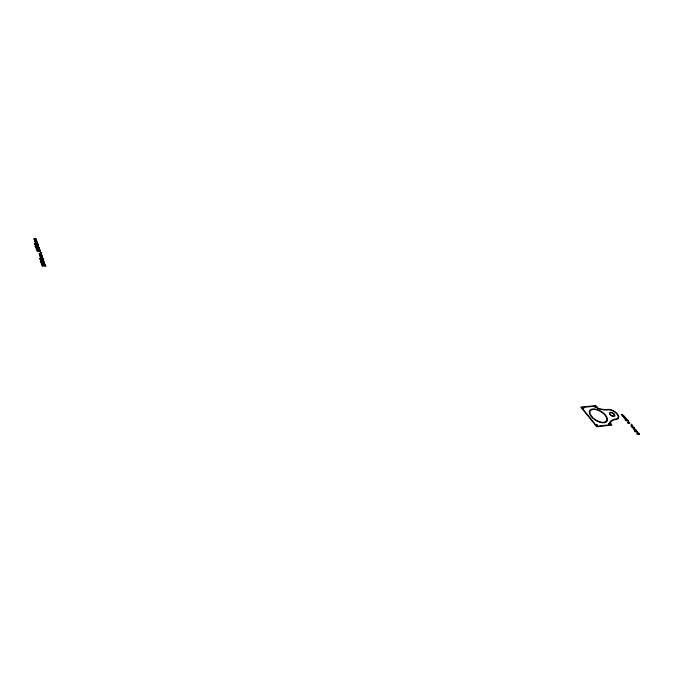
<?xml version="1.0" encoding="UTF-8"?>
<svg xmlns="http://www.w3.org/2000/svg" width="673" height="673" viewBox="0 0 673 673"><rect width="100%" height="100%" fill="white"/><g stroke="black" fill="none" stroke-linecap="round" stroke-linejoin="round"><path stroke-width="1.01" d="M37.2 242.373L35.509 242.558L35.265 242.019L36.973 242.053L37.511 243.054L35.358 243.012L34.702 240.976C39.589 240.614 33.381 240.85 34.508 240.211L33.877 238.621L35.862 238.402L36.098 239.066L33.97 239.058L36.149 239.201L36.384 239.882M36.367 240.017C31.724 240.749 37.276 238.091 36.855 241.414C32.91 241.329 36.611 241.178 37.217 242.238M41.861 255.53L39.69 256.102L40.573 257.423C39.429 258.205 44.368 257.709 42.18 257.423C36.3 256.724 46.294 257.448 40.515 255.984C43.291 257.195 41.894 253.671 39.884 254.974C38.403 253.62 42.702 255.378 41.364 253.931C35.905 254.352 44.847 252.922 39.059 253.351L39.732 255.446L41.928 255.53M609.015 423.384L609.065 424.083L610.049 424.284L608.888 423.426L609.2 424.183L610.041 424.293L609.015 423.384L609.427 423.889M596.657 424.772L596.69 425.471L597.691 425.681L596.455 424.873L597.691 425.689L596.657 424.772L597.077 425.277M595.033 406.551C594.032 407.384 597.128 407.947 595.672 406.744C593.157 406.526 597.515 407.905 595.437 407.03M582.751 407.762L582.742 408.418L583.794 408.57L582.911 407.771L582.633 408.301L583.752 408.646L582.751 407.762L583.146 408.25M624.813 418.783C627.606 417.74 626.176 420.036 624.813 418.791M633.89 427.565C632.813 427.397 632.199 427.893 631.796 426.951C631.35 425.26 634.471 426.606 631.829 426.833C633.916 426.758 635.329 428.112 633.554 428.768C636.481 428.651 633.958 428.962 634.572 429.811M633.949 427.624L633.007 428.449L634.471 429.837M624.519 416.537L622.626 416.217L623.938 415.805L625.234 417.327L623.913 417.512L625.36 417.479L625.991 418.219L624.628 418.143L625.167 418.732M624.611 416.595L623.543 417.024L625.066 418.757M622.979 416.158C622.819 415.039 624.494 415.401 621.448 414.829L621.364 414.459C624.805 413.929 620.17 414.745 622.878 416.183M42.719 264.91L41.776 264.708L41.533 263.883L44.763 264.674L44.031 263.614L44.847 263.749C47.06 266.861 40.927 262.377 42.222 264.767L42.719 264.91M40.876 252.468C39.312 252.72 42.845 252.535 40.918 252.459M37.949 251.349L37.023 251.147L36.788 250.348L39.968 251.138L39.253 250.104L40.06 250.247C42.424 253.082 35.038 249.044 37.949 251.349M37.402 249.801L36.485 249.599L36.241 248.8L39.421 249.59L38.706 248.564L39.514 248.699C41.869 251.525 34.5 247.496 37.402 249.801M639.072 433.681L638.458 434.262L636.986 433.959L637.684 433.378L639.072 433.681M636.91 431.132L636.288 431.713L634.816 431.401L635.522 430.829L636.91 431.132M629.591 422.535L628.288 423.115L627.312 422.156L629.701 422.543L629.861 423.107L628.355 423.359L627.413 422.787L627.631 422.358L629.591 422.535M627.472 420.036L626.841 420.591L625.385 420.28L626.092 419.733L627.472 420.036M42.954 259.685L43.467 259.929L42.954 259.685M37.68 244.762L38.226 244.888L37.68 244.762M42.534 266.012C38.571 264.22 52.334 266.685 42.534 266.012M610.377 422.686L611.892 425.067L596.8 426.791L580.715 407.081L595.706 405.609L598.482 408.41A20.123 10.112 30.8 0 0 607.155 409.445L609.385 409.369A7.487 3.786 31.7 0 1 617.276 413.836A7.487 3.786 31.7 0 1 617.587 419.111L615.652 419.531A21.544 10.953 32.6 0 0 610.377 422.686M44.544 262.756L42.954 263.454L40.851 262.714L42.424 262.016L44.544 262.756M43.981 261.166L42.391 261.864L40.296 261.132L41.869 260.434L43.981 261.166M43.139 258.802L41.558 259.492L39.463 258.752L41.028 258.062L43.139 258.802M39.219 247.74L37.646 248.404L35.585 247.672L37.133 247.008L39.219 247.74M38.672 246.2L37.108 246.865L35.046 246.133L36.594 245.477L38.672 246.2M37.865 243.912L36.3 244.568L34.239 243.845L35.787 243.189L37.865 243.912M631.215 424.301L631.854 424.503L631.215 424.301M637.6 432.066L638.004 432.369L637.6 432.066M628.153 420.945L628.548 421.248L628.153 420.945M44.384 262.731L41.003 262.722L44.384 262.731M43.829 261.149L40.439 261.141L43.829 261.149M42.988 258.777L39.614 258.76L42.988 258.777M39.068 247.714L35.728 247.681L39.068 247.714M38.521 246.183L35.189 246.15L38.521 246.183M37.713 243.895L34.382 243.853L37.713 243.895M631.821 425.201L630.786 425.824C630.87 426.531 632.839 425.26 631.821 425.201M639.35 434.27L637.844 434.539L636.784 433.311L638.071 433.084L639.35 434.27M637.18 431.713L635.674 431.982L634.614 430.762L635.901 430.535L637.18 431.713M627.732 420.6L626.226 420.852L625.192 419.658L626.479 419.447L627.732 420.6M635.598 429.635C632.065 430.358 637.642 430.375 635.598 429.635M610.966 424.621L596.901 426.219L581.623 407.518L595.605 406.139L597.59 408.536A20.829 10.474 30.8 0 0 608.316 409.823A6.755 3.415 31.7 0 1 616.779 413.887A6.755 3.415 31.7 0 1 615.98 418.934A22.285 11.332 32.6 0 0 609.469 422.821L610.966 424.621M591.331 416.671A10.204 5.241 31.5 0 0 606.928 421.449A10.204 5.241 31.5 0 0 596.926 409.47A10.204 5.241 31.5 0 0 591.331 416.671M609.982 414.593A3.138 1.582 31.7 0 0 614.752 416.082A3.138 1.582 31.7 0 0 611.664 412.414A3.138 1.582 31.7 0 0 609.982 414.593M591.836 416.604A9.472 4.862 31.5 0 0 606.306 421.037A9.472 4.862 31.5 0 0 597.035 409.924A9.472 4.862 31.5 0 0 591.836 416.604M610.487 414.543A2.406 1.22 31.7 0 0 614.146 415.678A2.406 1.22 31.7 0 0 611.774 412.869A2.406 1.22 31.7 0 0 610.487 414.543"/></g></svg>
